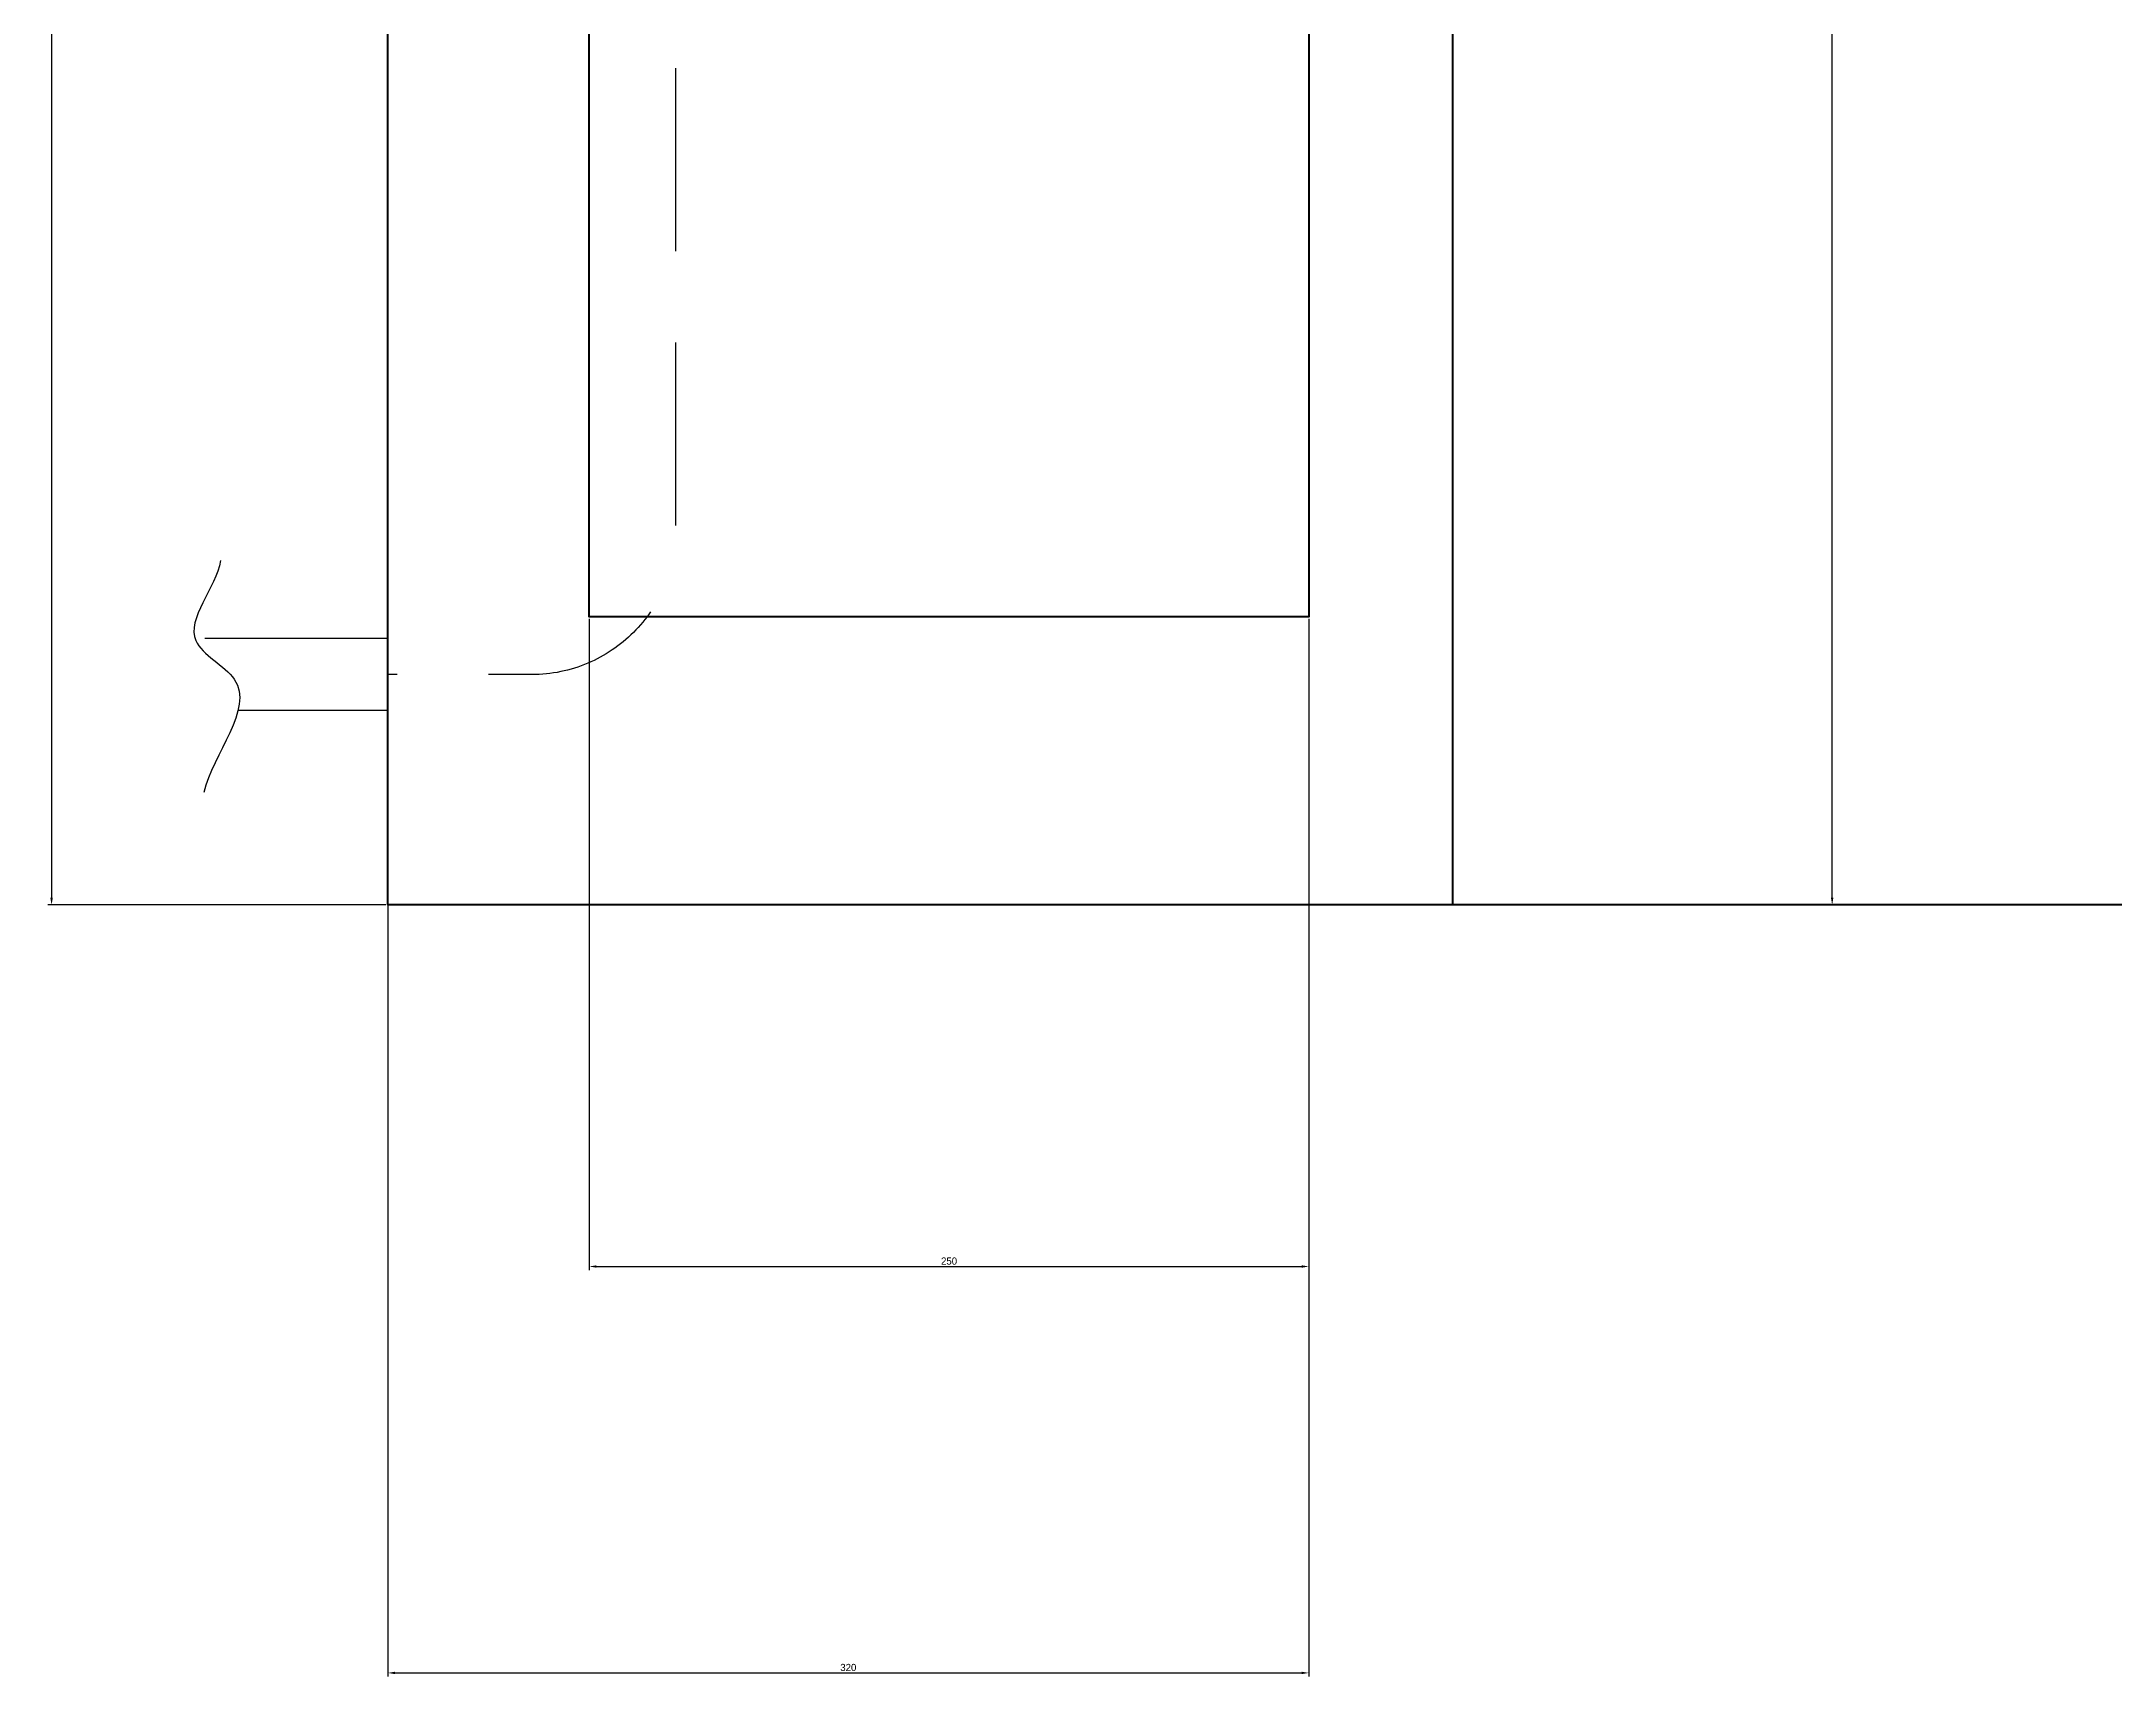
# Model space of a CAD drawing. Header units: millimetres. Extents: x 36689 to 81590, y -49198 to -25401.
# Drawn here: x 54493 to 55213, y -31606 to -31039 of the extents above; entities that cross this region are included whole.
import ezdxf

# ---------------------------------------------------------------- set-up
doc = ezdxf.new("R2010")
doc.units = ezdxf.units.MM
doc.header["$PDMODE"] = 34
doc.header["$PDSIZE"] = 25
doc.linetypes.add('DASHED', pattern=[19.05, 12.7, -6.35])
for name, color, linetype in [('01 Черновое', 7, 'Continuous'), ('02 Розетки', 7, 'Continuous'), ('11 Привязка размеры', 7, 'Continuous')]:
    doc.layers.add(name, color=color, linetype=linetype)
doc.layers.add('04 Мебель', color=5, linetype='Continuous', true_color=0x0000ff)
doc.styles.add('QCADDimTextStyle', font='txt')
doc.dimstyles.new('QCADDimStyle', dxfattribs={"dimtxt": 2.5, "dimasz": 2.5, "dimexe": 1.25, "dimexo": 0.625, "dimtad": 1, "dimtoh": 1, "dimdec": 4, "dimzin": 0, "dimdsep": 46, "dimtxsty": 'QCADDimTextStyle', "dimcen": 0.09, "dimadec": 0, "dimazin": 0, "dimtfac": 1, "dimtdec": 4, "dimtofl": 0, "dimtmove": 0, "dimatfit": 3, "dimfxl": 1, "dimtolj": 1, "dimtzin": 0, "dimarcsym": 0})

# ---------------------------------------------------------------- blocks, each defined once
blk = doc.blocks.new('*D51')
at = {"layer": '11 Привязка размеры', "color": 0, "lineweight": -2}
for p, q in [((54863.74, -30438.38), (55116.12, -30438.38)), ((55114.87, -30440.88), (55114.87, -30884.54)), ((55114.87, -31335.88), (55114.87, -30892.22)), ((54863.74, -31338.38), (55116.12, -31338.38))]:
    blk.add_line(p, q, dxfattribs=at)
at = {"layer": '11 Привязка размеры', "color": 0}
for points in [[(55115.29, -30440.88), (55114.46, -30440.88), (55114.87, -30438.38)], [(55114.46, -31335.88), (55115.29, -31335.88), (55114.87, -31338.38)]]:
    blk.add_solid(points, dxfattribs=at)
at = {"layer": 'Defpoints', "color": 0}
for p in [(54863.11, -30438.38), (54863.11, -31338.38), (55114.87, -31338.38)]:
    blk.add_point(p, dxfattribs=at)
at = {"layer": '11 Привязка размеры', "color": 0, "insert": (55114.87, -30888.38), "char_height": 2.5, "attachment_point": 5, "rotation": 90, "style": 'QCADDimTextStyle'}
blk.add_mtext('900', dxfattribs=at)
blk = doc.blocks.new('*D102')
at = {"layer": '11 Привязка размеры', "color": 0, "lineweight": -2}
for p, q in [((54683.11, -31239), (54683.11, -31465.15)), ((54933.11, -31239), (54933.11, -31465.15)), ((54685.61, -31463.9), (54930.61, -31463.9))]:
    blk.add_line(p, q, dxfattribs=at)
at = {"layer": '11 Привязка размеры', "color": 0}
for points in [[(54685.61, -31463.48), (54685.61, -31464.31), (54683.11, -31463.9)], [(54930.61, -31464.31), (54930.61, -31463.48), (54933.11, -31463.9)]]:
    blk.add_solid(points, dxfattribs=at)
at = {"layer": 'Defpoints', "color": 0}
for p in [(54683.11, -31238.38), (54933.11, -31238.38), (54933.11, -31463.9)]:
    blk.add_point(p, dxfattribs=at)
at = {"layer": '11 Привязка размеры', "color": 0, "insert": (54808.11, -31462.02), "char_height": 2.5, "attachment_point": 5, "style": 'QCADDimTextStyle'}
blk.add_mtext('250', dxfattribs=at)
blk = doc.blocks.new('*D103')
at = {"layer": '11 Привязка размеры', "color": 0, "lineweight": -2}
for p, q in [((54613.11, -31239), (54613.11, -31606.25)), ((54933.11, -31239), (54933.11, -31606.25)), ((54615.61, -31605), (54930.61, -31605))]:
    blk.add_line(p, q, dxfattribs=at)
at = {"layer": '11 Привязка размеры', "color": 0}
for points in [[(54615.61, -31604.59), (54615.61, -31605.42), (54613.11, -31605)], [(54930.61, -31605.42), (54930.61, -31604.59), (54933.11, -31605)]]:
    blk.add_solid(points, dxfattribs=at)
at = {"layer": 'Defpoints', "color": 0}
for p in [(54613.11, -31238.38), (54933.11, -31238.38), (54933.11, -31605)]:
    blk.add_point(p, dxfattribs=at)
at = {"layer": '11 Привязка размеры', "color": 0, "insert": (54773.11, -31603.13), "char_height": 2.5, "attachment_point": 5, "style": 'QCADDimTextStyle'}
blk.add_mtext('320', dxfattribs=at)
blk = doc.blocks.new('*D115')
at = {"layer": '11 Привязка размеры', "color": 0, "lineweight": -2}
for p, q in [((54612.49, -29538.38), (54495.09, -29538.38)), ((54496.34, -29540.88), (54496.34, -31335.88)), ((54612.49, -31338.38), (54495.09, -31338.38))]:
    blk.add_line(p, q, dxfattribs=at)
at = {"layer": '11 Привязка размеры', "color": 0}
for points in [[(54496.76, -29540.88), (54495.92, -29540.88), (54496.34, -29538.38)], [(54495.92, -31335.88), (54496.76, -31335.88), (54496.34, -31338.38)]]:
    blk.add_solid(points, dxfattribs=at)
at = {"layer": 'Defpoints', "color": 0}
for p in [(54613.11, -29538.38), (54496.34, -31338.38), (54613.11, -31338.38)]:
    blk.add_point(p, dxfattribs=at)
at = {"layer": '11 Привязка размеры', "color": 0, "insert": (54494.47, -30438.38), "char_height": 2.5, "attachment_point": 5, "rotation": 90, "style": 'QCADDimTextStyle'}
blk.add_mtext('1800', dxfattribs=at)

msp = doc.modelspace()

# ---------------------------------------------------------------- linework, layer by layer
at = {"layer": '01 Черновое', "lineweight": 40}
for points in [[(55933.11174, -28538.379), (55933.11174, -31338.379), (54613.11174, -31338.379), (54613.11174, -28538.379)], [(55783.11174, -29238.379), (55783.11174, -31338.379), (54983.11174, -31338.379), (54983.11174, -29238.379)]]:
    msp.add_lwpolyline(points, close=True, dxfattribs=at)
at = {"layer": '02 Розетки', "linetype": 'DASHED', "ltscale": 5}
for p, q in [((54613.11174, -31245.879), (54546.13834, -31245.879)), ((54613.11174, -31270.879), (54561.10024, -31270.879))]:
    msp.add_line(p, q, dxfattribs=at)
at = {"layer": '02 Розетки', "ltscale": 5}
msp.add_line((54613.11174, -31245.879), (54613.11174, -31270.879), dxfattribs=at)
at = {"layer": '02 Розетки', "linetype": 'DASHED', "ltscale": 5, "flags": 128}
msp.add_lwpolyline([(54713.11174, -28571.379), (54713.11174, -31208.379, -0.414213562), (54663.11174, -31258.379), (54663.11174, -31258.379), (54613.11174, -31258.379)], format="xyb", dxfattribs=at)
at = {"layer": '04 Мебель', "lineweight": 40, "flags": 128}
msp.add_lwpolyline([(54683.11174, -30518.379), (54933.11113, -30518.379), (54933.11113, -31238.379), (54683.11174, -31238.379)], close=True, dxfattribs=at)
at = {"layer": '11 Привязка размеры', "start_tangent": (-0.158678095, -0.987330371), "end_tangent": (-0.213167075, -0.977015761)}
msp.add_spline([(54555.02853, -31218.79463), (54546.40437, -31246.58358), (54559.81973, -31259.99894), (54549.27909, -31299.28676)], degree=3, dxfattribs=at)

# ---------------------------------------------------------------- dimensions: what is measured, and where the dimension line sits
at = {"layer": '11 Привязка размеры'}
dim = msp.add_linear_dim(base=(54496.34078, -31338.379), p1=(54613.11174, -29538.379), p2=(54613.11174, -31338.379), angle=90, dimstyle='QCADDimStyle', override={"dimtxt": 2.5, "dimasz": 2.5, "dimexe": 1.25, "dimexo": 0.625, "dimgap": 0.625, "dimtad": 1, "dimtih": 0, "dimtoh": 0, "dimdec": 2, "dimzin": 8, "dimdsep": 44, "dimcen": 2.5, "dimclrd": 0, "dimclre": 0, "dimclrt": 0, "dimtdec": 2, "dimtofl": 1, "dimtmove": 2, "dimfxl": 1, "dimfxlon": 0, "dimtolj": 0, "dimtzin": 8}, dxfattribs=at)
dim.commit()
dim.dimension.update_dxf_attribs({"geometry": '*D115', "text_midpoint": (54494.46578, -30438.379)})
dim = msp.add_linear_dim(base=(55114.87231, -31338.379), p1=(54863.11174, -30438.379), p2=(54863.11174, -31338.379), angle=90, dimstyle='QCADDimStyle', override={"dimtxt": 2.5, "dimasz": 2.5, "dimexe": 1.25, "dimexo": 0.625, "dimgap": 0.625, "dimtad": 1, "dimtih": 0, "dimtoh": 0, "dimdec": 2, "dimzin": 8, "dimdsep": 44, "dimcen": 2.5, "dimclrd": 0, "dimclre": 0, "dimclrt": 0, "dimtdec": 2, "dimtofl": 1, "dimtmove": 2, "dimfxl": 1, "dimfxlon": 0, "dimtolj": 0, "dimtzin": 8}, dxfattribs=at)
dim.commit()
dim.dimension.update_dxf_attribs({"geometry": '*D51', "text_midpoint": (55114.87231, -30888.379), "dimtype": 160})
for base, p1, picture, middle in [((54933.11113, -31605.00225), (54613.11174, -31238.379), '*D103', (54773.11144, -31603.12725)), ((54933.11113, -31463.89568), (54683.11174, -31238.379), '*D102', (54808.11144, -31462.02068))]:
    dim = msp.add_linear_dim(base=base, p1=p1, p2=(54933.11113, -31238.379), dimstyle='QCADDimStyle', override={"dimtxt": 2.5, "dimasz": 2.5, "dimexe": 1.25, "dimexo": 0.625, "dimgap": 0.625, "dimtad": 1, "dimtih": 0, "dimtoh": 0, "dimdec": 2, "dimzin": 8, "dimdsep": 44, "dimcen": 2.5, "dimclrd": 0, "dimclre": 0, "dimclrt": 0, "dimtdec": 2, "dimtofl": 1, "dimtmove": 2, "dimfxl": 1, "dimfxlon": 0, "dimtolj": 0, "dimtzin": 8}, dxfattribs=at)
    dim.commit()
    dim.dimension.update_dxf_attribs({"geometry": picture, "text_midpoint": middle})

doc.saveas('drawing.dxf')
